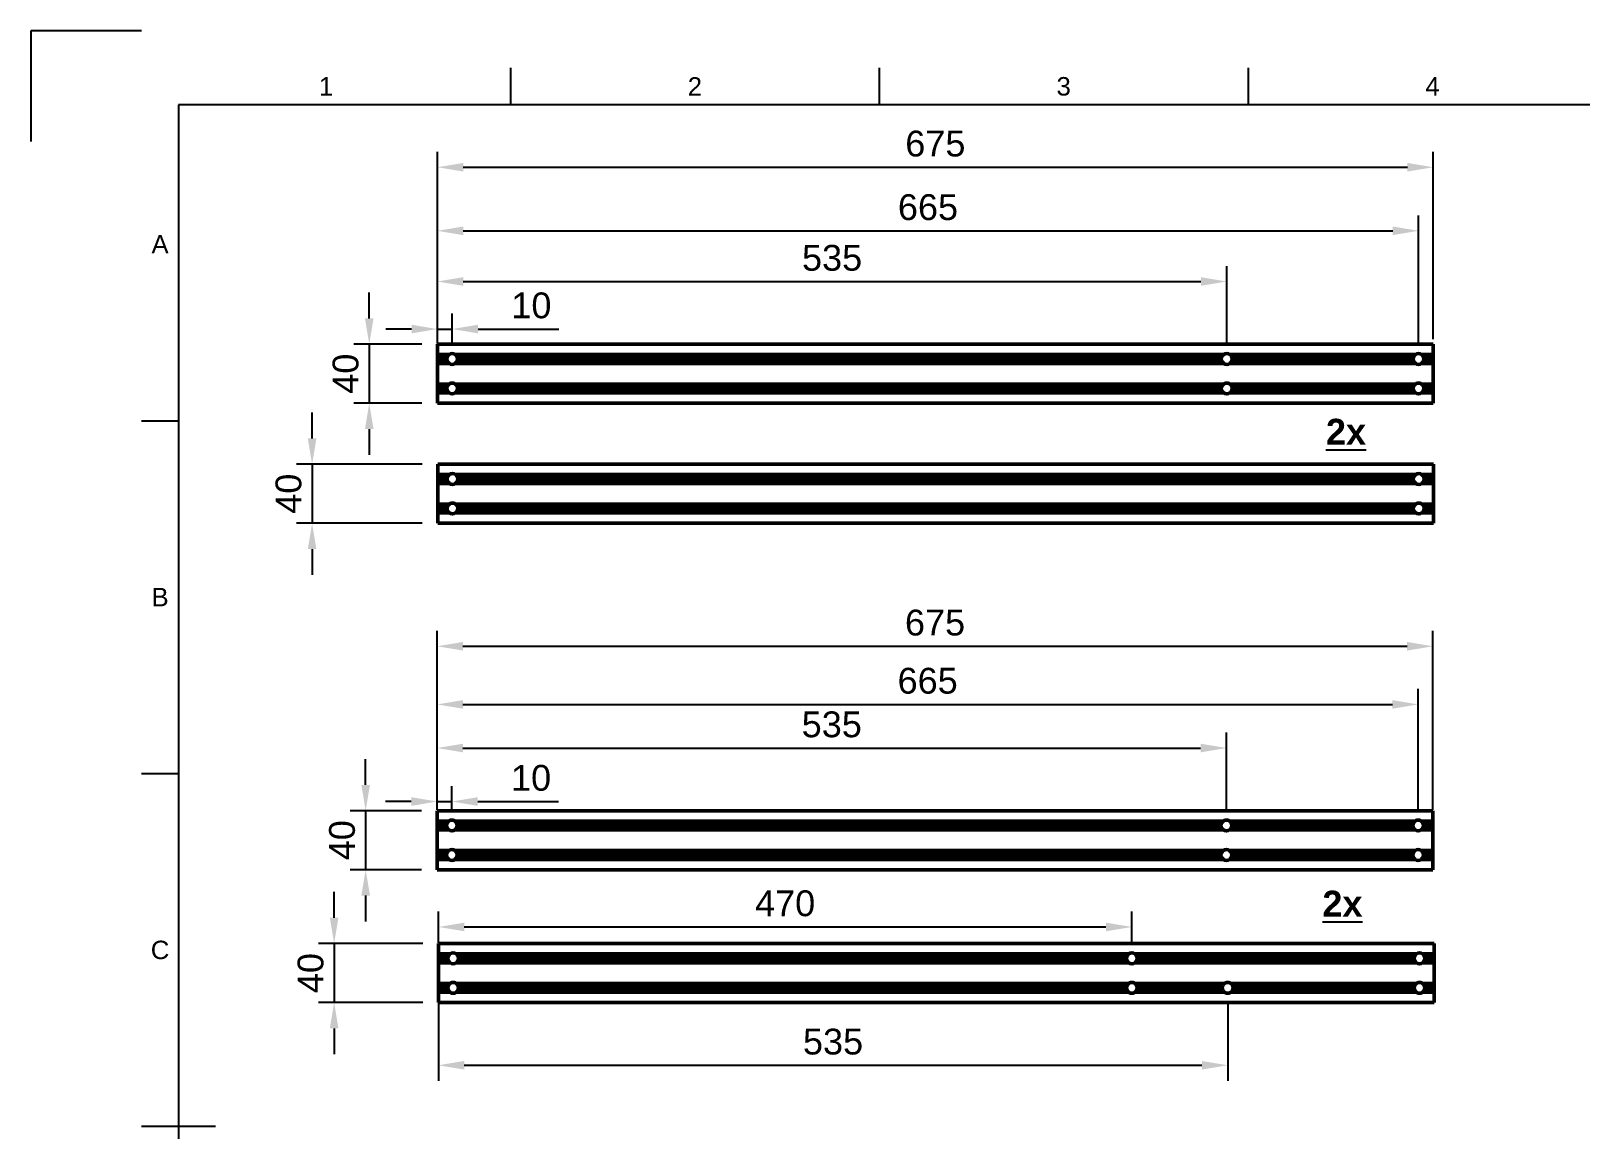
# Model space of a CAD drawing. Header units: millimetres. Extents: x 0 to 420, y 0 to 297.
# Drawn here: x 0 to 210, y 148.1 to 297 of the extents above; entities that cross this region are included whole.
import ezdxf
from ezdxf.enums import TextEntityAlignment as Align

# ---------------------------------------------------------------- set-up
doc = ezdxf.new("R2010")
doc.units = ezdxf.units.MM
doc.header["$LTSCALE"] = 0.75
for name, color, linetype, lineweight in [('BORDER', 7, 'Continuous', 25), ('FD_Dimensions', 7, 'Continuous', 25), ('Notes', 7, 'Continuous', 25), ('Visible', 7, 'Continuous', 50)]:
    doc.layers.add(name, color=color, linetype=linetype, lineweight=lineweight)
doc.styles.add('FusionTitle', font='arial.ttf')
doc.styles.get("Standard").update_dxf_attribs({"font": 'arial.ttf'})
doc.dimstyles.new('Dim-ISO-25', dxfattribs={"dimtxt": 3.5, "dimasz": 3.5, "dimexe": 2.1, "dimexo": 2.1, "dimgap": 1.4, "dimtad": 1, "dimzin": 12, "dimdsep": 46, "dimtxsty": 'Standard', "dimcen": 0, "dimazin": 3, "dimtp": 0.1, "dimtm": 0.1, "dimtfac": 0.714286, "dimtmove": 0, "dimatfit": 3, "dimfxl": 1, "dimtzin": 12, "dimarcsym": 0})

# ---------------------------------------------------------------- blocks, each defined once
blk = doc.blocks.new('ISO_A3_SHEET')
at = {"layer": 'BORDER'}
for p, q in [((65, 292), (65, 287)), ((115, 292), (115, 287)), ((165, 292), (165, 287)), ((410, 287), (20, 287)), ((20, 287), (20, 10)), ((15, 244.16666), (20, 244.16666)), ((15, 196.33333), (20, 196.33333)), ((15, 148.5), (25, 148.5))]:
    blk.add_line(p, q, dxfattribs=at)
at = {"layer": 'Defpoints'}
for p, q in [((15, 297), (0, 297)), ((0, 297), (0, 282))]:
    blk.add_line(p, q, dxfattribs=at)
at = {"layer": 'BORDER', "style": 'FusionTitle'}
for s, p in [('1', (40, 289.5)), ('2', (90, 289.5)), ('3', (140, 289.5)), ('4', (190, 289.5)), ('A', (17.5, 268.08333)), ('B', (17.5, 220.25)), ('C', (17.5, 172.41667))]:
    blk.add_text(s, height=2.5, dxfattribs=at).set_placement(p, align=Align.MIDDLE)
blk = doc.blocks.new('*D73')
at = {"layer": 'Defpoints', "color": 0, "transparency": 16777216}
for p in [(57.102372, 256.58926), (55.102372, 252.537095), (57.102372, 252.537095)]:
    blk.add_point(p, dxfattribs=at)
at = {"layer": 'FD_Dimensions', "color": 0, "lineweight": -2, "transparency": 16777216}
for p, q in [((55.102372, 254.637095), (55.102372, 258.68926)), ((57.102372, 254.637095), (57.102372, 258.68926)), ((51.602372, 256.58926), (48.102372, 256.58926)), ((55.102372, 256.58926), (57.102372, 256.58926)), ((60.602372, 256.58926), (71.574609, 256.58926))]:
    blk.add_line(p, q, dxfattribs=at)
at = {"layer": 'FD_Dimensions', "color": 0, "transparency": 16777216}
for points in [[(51.602372, 257.172593), (51.602372, 256.005927), (55.102372, 256.58926)], [(60.602372, 257.172593), (60.602372, 256.005927), (57.102372, 256.58926)]]:
    blk.add_solid(points, dxfattribs=at)
at = {"layer": 'FD_Dimensions', "color": 0, "transparency": 16777216, "insert": (67.83849, 259.776266), "char_height": 3.5, "attachment_point": 5}
blk.add_mtext('10', dxfattribs=at)
blk = doc.blocks.new('*D74')
at = {"layer": 'Defpoints', "color": 0, "transparency": 16777216}
for p in [(162.102372, 263.037095), (55.102372, 252.537095), (162.102372, 252.537095)]:
    blk.add_point(p, dxfattribs=at)
at = {"layer": 'FD_Dimensions', "color": 0, "lineweight": -2, "transparency": 16777216}
for p, q in [((55.102372, 254.637095), (55.102372, 265.137095)), ((162.102372, 254.637095), (162.102372, 265.137095)), ((58.602372, 263.037095), (158.602372, 263.037095))]:
    blk.add_line(p, q, dxfattribs=at)
at = {"layer": 'FD_Dimensions', "color": 0, "transparency": 16777216}
for points in [[(58.602372, 263.620428), (58.602372, 262.453762), (55.102372, 263.037095)], [(158.602372, 263.620428), (158.602372, 262.453762), (162.102372, 263.037095)]]:
    blk.add_solid(points, dxfattribs=at)
at = {"layer": 'FD_Dimensions', "color": 0, "transparency": 16777216, "insert": (108.602372, 266.225294), "char_height": 3.5, "attachment_point": 5}
blk.add_mtext('535', dxfattribs=at)
blk = doc.blocks.new('*D75')
at = {"layer": 'Defpoints', "color": 0, "transparency": 16777216}
for p in [(188.102372, 269.906189), (55.102372, 252.537095), (188.102372, 252.537095)]:
    blk.add_point(p, dxfattribs=at)
at = {"layer": 'FD_Dimensions', "color": 0, "lineweight": -2, "transparency": 16777216}
for p, q in [((55.102372, 254.637095), (55.102372, 272.006189)), ((188.102372, 254.637095), (188.102372, 272.006189)), ((58.602372, 269.906189), (184.602372, 269.906189))]:
    blk.add_line(p, q, dxfattribs=at)
at = {"layer": 'FD_Dimensions', "color": 0, "transparency": 16777216}
for points in [[(58.602372, 270.489522), (58.602372, 269.322855), (55.102372, 269.906189)], [(184.602372, 270.489522), (184.602372, 269.322855), (188.102372, 269.906189)]]:
    blk.add_solid(points, dxfattribs=at)
at = {"layer": 'FD_Dimensions', "color": 0, "transparency": 16777216, "insert": (121.602372, 273.093194), "char_height": 3.5, "attachment_point": 5}
blk.add_mtext('665', dxfattribs=at)
blk = doc.blocks.new('*D76')
at = {"layer": 'Defpoints', "color": 0, "transparency": 16777216}
for p in [(190.102372, 278.5241), (55.102372, 254.337095), (190.102372, 253.137095)]:
    blk.add_point(p, dxfattribs=at)
at = {"layer": 'FD_Dimensions', "color": 0, "lineweight": -2, "transparency": 16777216}
for p, q in [((55.102372, 256.437095), (55.102372, 280.6241)), ((190.102372, 255.237095), (190.102372, 280.6241)), ((58.602372, 278.5241), (186.602372, 278.5241))]:
    blk.add_line(p, q, dxfattribs=at)
at = {"layer": 'FD_Dimensions', "color": 0, "transparency": 16777216}
for points in [[(58.602372, 279.107434), (58.602372, 277.940767), (55.102372, 278.5241)], [(186.602372, 279.107434), (186.602372, 277.940767), (190.102372, 278.5241)]]:
    blk.add_solid(points, dxfattribs=at)
at = {"layer": 'FD_Dimensions', "color": 0, "transparency": 16777216, "insert": (122.602372, 281.711106), "char_height": 3.5, "attachment_point": 5}
blk.add_mtext('675', dxfattribs=at)
blk = doc.blocks.new('*D77')
at = {"layer": 'Defpoints', "color": 0, "transparency": 16777216}
for p in [(55.102372, 254.537095), (45.855994, 246.537095), (55.102372, 246.537095)]:
    blk.add_point(p, dxfattribs=at)
at = {"layer": 'FD_Dimensions', "color": 0, "lineweight": -2, "transparency": 16777216}
for p, q in [((45.855994, 258.037095), (45.855994, 261.537095)), ((53.002372, 254.537095), (43.755994, 254.537095)), ((45.855994, 254.537095), (45.855994, 246.537095)), ((53.002372, 246.537095), (43.755994, 246.537095)), ((45.855994, 243.037095), (45.855994, 239.537095))]:
    blk.add_line(p, q, dxfattribs=at)
at = {"layer": 'FD_Dimensions', "color": 0, "transparency": 16777216}
for points in [[(45.27266, 258.037095), (46.439327, 258.037095), (45.855994, 254.537095)], [(45.27266, 243.037095), (46.439327, 243.037095), (45.855994, 246.537095)]]:
    blk.add_solid(points, dxfattribs=at)
at = {"layer": 'FD_Dimensions', "color": 0, "transparency": 16777216, "insert": (42.668988, 250.537095), "char_height": 3.5, "attachment_point": 5, "rotation": 90}
blk.add_mtext('40', dxfattribs=at)
blk = doc.blocks.new('*D78')
at = {"layer": 'Defpoints', "color": 0, "transparency": 16777216}
for p in [(55.135088, 238.266103), (38.112546, 230.266103), (55.135088, 230.266103)]:
    blk.add_point(p, dxfattribs=at)
at = {"layer": 'FD_Dimensions', "color": 0, "lineweight": -2, "transparency": 16777216}
for p, q in [((38.112546, 241.766103), (38.112546, 245.266103)), ((53.035088, 238.266103), (36.012546, 238.266103)), ((38.112546, 238.266103), (38.112546, 230.266103)), ((53.035088, 230.266103), (36.012546, 230.266103)), ((38.112546, 226.766103), (38.112546, 223.266103))]:
    blk.add_line(p, q, dxfattribs=at)
at = {"layer": 'FD_Dimensions', "color": 0, "transparency": 16777216}
for points in [[(37.529212, 241.766103), (38.695879, 241.766103), (38.112546, 238.266103)], [(37.529212, 226.766103), (38.695879, 226.766103), (38.112546, 230.266103)]]:
    blk.add_solid(points, dxfattribs=at)
at = {"layer": 'FD_Dimensions', "color": 0, "transparency": 16777216, "insert": (34.92554, 234.266103), "char_height": 3.5, "attachment_point": 5, "rotation": 90}
blk.add_mtext('40', dxfattribs=at)
blk = doc.blocks.new('*D79')
at = {"layer": 'Defpoints', "color": 0, "transparency": 16777216}
for p in [(57.059481, 192.536352), (55.059481, 189.286224), (57.059481, 189.286224)]:
    blk.add_point(p, dxfattribs=at)
at = {"layer": 'FD_Dimensions', "color": 0, "lineweight": -2, "transparency": 16777216}
for p, q in [((55.059481, 191.386224), (55.059481, 194.636352)), ((57.059481, 191.386224), (57.059481, 194.636352)), ((51.559481, 192.536352), (48.059481, 192.536352)), ((55.059481, 192.536352), (57.059481, 192.536352)), ((60.559481, 192.536352), (71.531718, 192.536352))]:
    blk.add_line(p, q, dxfattribs=at)
at = {"layer": 'FD_Dimensions', "color": 0, "transparency": 16777216}
for points in [[(51.559481, 193.119685), (51.559481, 191.953019), (55.059481, 192.536352)], [(60.559481, 193.119685), (60.559481, 191.953019), (57.059481, 192.536352)]]:
    blk.add_solid(points, dxfattribs=at)
at = {"layer": 'FD_Dimensions', "color": 0, "transparency": 16777216, "insert": (67.7956, 195.723358), "char_height": 3.5, "attachment_point": 5}
blk.add_mtext('10', dxfattribs=at)
blk = doc.blocks.new('*D80')
at = {"layer": 'Defpoints', "color": 0, "transparency": 16777216}
for p in [(162.059481, 199.786224), (55.059481, 189.286224), (162.059481, 189.286224)]:
    blk.add_point(p, dxfattribs=at)
at = {"layer": 'FD_Dimensions', "color": 0, "lineweight": -2, "transparency": 16777216}
for p, q in [((55.059481, 191.386224), (55.059481, 201.886224)), ((162.059481, 191.386224), (162.059481, 201.886224)), ((58.559481, 199.786224), (158.559481, 199.786224))]:
    blk.add_line(p, q, dxfattribs=at)
at = {"layer": 'FD_Dimensions', "color": 0, "transparency": 16777216}
for points in [[(58.559481, 200.369557), (58.559481, 199.202891), (55.059481, 199.786224)], [(158.559481, 200.369557), (158.559481, 199.202891), (162.059481, 199.786224)]]:
    blk.add_solid(points, dxfattribs=at)
at = {"layer": 'FD_Dimensions', "color": 0, "transparency": 16777216, "insert": (108.559481, 202.974423), "char_height": 3.5, "attachment_point": 5}
blk.add_mtext('535', dxfattribs=at)
blk = doc.blocks.new('*D81')
at = {"layer": 'Defpoints', "color": 0, "transparency": 16777216}
for p in [(188.059481, 205.699507), (55.059481, 189.286224), (188.059481, 189.286224)]:
    blk.add_point(p, dxfattribs=at)
at = {"layer": 'FD_Dimensions', "color": 0, "lineweight": -2, "transparency": 16777216}
for p, q in [((55.059481, 191.386224), (55.059481, 207.799507)), ((188.059481, 191.386224), (188.059481, 207.799507)), ((58.559481, 205.699507), (184.559481, 205.699507))]:
    blk.add_line(p, q, dxfattribs=at)
at = {"layer": 'FD_Dimensions', "color": 0, "transparency": 16777216}
for points in [[(58.559481, 206.28284), (58.559481, 205.116174), (55.059481, 205.699507)], [(184.559481, 206.28284), (184.559481, 205.116174), (188.059481, 205.699507)]]:
    blk.add_solid(points, dxfattribs=at)
at = {"layer": 'FD_Dimensions', "color": 0, "transparency": 16777216, "insert": (121.559481, 208.886512), "char_height": 3.5, "attachment_point": 5}
blk.add_mtext('665', dxfattribs=at)
blk = doc.blocks.new('*D82')
at = {"layer": 'Defpoints', "color": 0, "transparency": 16777216}
for p in [(190.059481, 213.583714), (55.059481, 189.286224), (190.059481, 189.286224)]:
    blk.add_point(p, dxfattribs=at)
at = {"layer": 'FD_Dimensions', "color": 0, "lineweight": -2, "transparency": 16777216}
for p, q in [((55.059481, 191.386224), (55.059481, 215.683714)), ((190.059481, 191.386224), (190.059481, 215.683714)), ((58.559481, 213.583714), (186.559481, 213.583714))]:
    blk.add_line(p, q, dxfattribs=at)
at = {"layer": 'FD_Dimensions', "color": 0, "transparency": 16777216}
for points in [[(58.559481, 214.167048), (58.559481, 213.000381), (55.059481, 213.583714)], [(186.559481, 214.167048), (186.559481, 213.000381), (190.059481, 213.583714)]]:
    blk.add_solid(points, dxfattribs=at)
at = {"layer": 'FD_Dimensions', "color": 0, "transparency": 16777216, "insert": (122.559481, 216.77072), "char_height": 3.5, "attachment_point": 5}
blk.add_mtext('675', dxfattribs=at)
blk = doc.blocks.new('*D83')
at = {"layer": 'Defpoints', "color": 0, "transparency": 16777216}
for p in [(55.059481, 191.286224), (45.371431, 183.286224), (55.059481, 183.286224)]:
    blk.add_point(p, dxfattribs=at)
at = {"layer": 'FD_Dimensions', "color": 0, "lineweight": -2, "transparency": 16777216}
for p, q in [((45.371431, 194.786224), (45.371431, 198.286224)), ((52.959481, 191.286224), (43.271431, 191.286224)), ((45.371431, 191.286224), (45.371431, 183.286224)), ((52.959481, 183.286224), (43.271431, 183.286224)), ((45.371431, 179.786224), (45.371431, 176.286224))]:
    blk.add_line(p, q, dxfattribs=at)
at = {"layer": 'FD_Dimensions', "color": 0, "transparency": 16777216}
for points in [[(44.788098, 194.786224), (45.954764, 194.786224), (45.371431, 191.286224)], [(44.788098, 179.786224), (45.954764, 179.786224), (45.371431, 183.286224)]]:
    blk.add_solid(points, dxfattribs=at)
at = {"layer": 'FD_Dimensions', "color": 0, "transparency": 16777216, "insert": (42.184426, 187.286224), "char_height": 3.5, "attachment_point": 5, "rotation": 90}
blk.add_mtext('40', dxfattribs=at)
blk = doc.blocks.new('*D84')
at = {"layer": 'Defpoints', "color": 0, "transparency": 16777216}
for p in [(149.234566, 175.527848), (55.234566, 171.275253), (149.234566, 171.275253)]:
    blk.add_point(p, dxfattribs=at)
at = {"layer": 'FD_Dimensions', "color": 0, "lineweight": -2, "transparency": 16777216}
for p, q in [((55.234566, 173.375253), (55.234566, 177.627848)), ((149.234566, 173.375253), (149.234566, 177.627848)), ((58.734566, 175.527848), (145.734566, 175.527848))]:
    blk.add_line(p, q, dxfattribs=at)
at = {"layer": 'FD_Dimensions', "color": 0, "transparency": 16777216}
for points in [[(58.734566, 176.111181), (58.734566, 174.944515), (55.234566, 175.527848)], [(145.734566, 176.111181), (145.734566, 174.944515), (149.234566, 175.527848)]]:
    blk.add_solid(points, dxfattribs=at)
at = {"layer": 'FD_Dimensions', "color": 0, "transparency": 16777216, "insert": (102.234566, 178.714853), "char_height": 3.5, "attachment_point": 5}
blk.add_mtext('470', dxfattribs=at)
blk = doc.blocks.new('*D85')
at = {"layer": 'Defpoints', "color": 0, "transparency": 16777216}
for p in [(55.234566, 173.275253), (41.098771, 165.275253), (55.234566, 165.275253)]:
    blk.add_point(p, dxfattribs=at)
at = {"layer": 'FD_Dimensions', "color": 0, "lineweight": -2, "transparency": 16777216}
for p, q in [((41.098771, 176.775253), (41.098771, 180.275253)), ((53.134566, 173.275253), (38.998771, 173.275253)), ((41.098771, 173.275253), (41.098771, 165.275253)), ((53.134566, 165.275253), (38.998771, 165.275253)), ((41.098771, 161.775253), (41.098771, 158.275253))]:
    blk.add_line(p, q, dxfattribs=at)
at = {"layer": 'FD_Dimensions', "color": 0, "transparency": 16777216}
for points in [[(40.515437, 176.775253), (41.682104, 176.775253), (41.098771, 173.275253)], [(40.515437, 161.775253), (41.682104, 161.775253), (41.098771, 165.275253)]]:
    blk.add_solid(points, dxfattribs=at)
at = {"layer": 'FD_Dimensions', "color": 0, "transparency": 16777216, "insert": (37.911765, 169.275253), "char_height": 3.5, "attachment_point": 5, "rotation": 90}
blk.add_mtext('40', dxfattribs=at)
blk = doc.blocks.new('*D107')
at = {"layer": 'Defpoints', "color": 0, "transparency": 16777216}
for p in [(55.234566, 167.275253), (162.234566, 167.275253), (162.234566, 156.775253)]:
    blk.add_point(p, dxfattribs=at)
at = {"layer": 'FD_Dimensions', "color": 0, "lineweight": -2, "transparency": 16777216}
for p, q in [((55.234566, 165.175253), (55.234566, 154.675253)), ((162.234566, 165.175253), (162.234566, 154.675253)), ((58.734566, 156.775253), (158.734566, 156.775253))]:
    blk.add_line(p, q, dxfattribs=at)
at = {"layer": 'FD_Dimensions', "color": 0, "transparency": 16777216}
for points in [[(58.734566, 157.358587), (58.734566, 156.19192), (55.234566, 156.775253)], [(158.734566, 157.358587), (158.734566, 156.19192), (162.234566, 156.775253)]]:
    blk.add_solid(points, dxfattribs=at)
at = {"layer": 'FD_Dimensions', "color": 0, "transparency": 16777216, "insert": (108.734566, 159.963452), "char_height": 3.5, "attachment_point": 5}
blk.add_mtext('535', dxfattribs=at)

msp = doc.modelspace()

# ---------------------------------------------------------------- linework, layer by layer
at = {"layer": 'Visible', "extrusion": (1, -2e-16, 0)}
for p, q in [((55.102372, 254.537095), (55.102372, 254.337095)), ((190.102372, 254.537095), (55.102372, 254.537095)), ((55.102372, 253.137095), (55.102372, 254.337095)), ((190.102372, 254.537095), (190.102372, 254.337095)), ((190.102372, 253.137095), (190.102372, 254.337095)), ((55.102372, 253.124963), (55.102372, 253.137095)), ((56.677843, 253.137095), (55.102372, 253.137095)), ((55.102372, 252.641018), (55.102372, 253.124963)), ((56.661196, 253.124963), (55.102372, 253.124963)), ((55.102372, 252.537095), (55.102372, 252.641018)), ((56.374756, 252.641018), (55.102372, 252.641018)), ((55.102372, 252.433172), (55.102372, 252.537095)), ((56.367372, 252.537095), (55.102372, 252.537095)), ((55.102372, 251.949227), (55.102372, 252.433172)), ((56.374756, 252.433172), (55.102372, 252.433172)), ((161.677843, 253.137095), (57.526901, 253.137095)), ((161.661196, 253.124963), (57.543548, 253.124963)), ((161.374756, 252.641018), (57.829988, 252.641018)), ((161.374756, 252.433172), (57.829988, 252.433172)), ((161.367372, 252.537095), (57.837372, 252.537095)), ((187.677843, 253.137095), (162.526901, 253.137095)), ((187.661196, 253.124963), (162.543548, 253.124963)), ((187.374756, 252.641018), (162.829988, 252.641018)), ((187.374756, 252.433172), (162.829988, 252.433172)), ((187.367372, 252.537095), (162.837372, 252.537095)), ((190.102372, 253.137095), (188.526901, 253.137095)), ((190.102372, 253.124963), (188.543548, 253.124963)), ((190.102372, 252.641018), (188.829988, 252.641018)), ((190.102372, 252.433172), (188.829988, 252.433172)), ((190.102372, 252.537095), (188.837372, 252.537095)), ((190.102372, 253.124963), (190.102372, 253.137095)), ((190.102372, 252.641018), (190.102372, 253.124963)), ((190.102372, 252.537095), (190.102372, 252.641018)), ((190.102372, 252.433172), (190.102372, 252.537095)), ((190.102372, 251.949227), (190.102372, 252.433172)), ((55.102372, 251.937095), (55.102372, 251.949227)), ((56.661196, 251.949227), (55.102372, 251.949227)), ((55.102372, 249.137095), (55.102372, 251.937095)), ((56.677843, 251.937095), (55.102372, 251.937095)), ((161.677843, 251.937095), (57.526901, 251.937095)), ((161.661196, 251.949227), (57.543548, 251.949227)), ((187.677843, 251.937095), (162.526901, 251.937095)), ((187.661196, 251.949227), (162.543548, 251.949227)), ((190.102372, 251.937095), (188.526901, 251.937095)), ((190.102372, 251.949227), (188.543548, 251.949227)), ((190.102372, 251.937095), (190.102372, 251.949227)), ((190.102372, 249.137095), (190.102372, 251.937095)), ((55.102372, 249.124963), (55.102372, 249.137095)), ((56.677843, 249.137095), (55.102372, 249.137095)), ((55.102372, 248.641018), (55.102372, 249.124963)), ((56.661196, 249.124963), (55.102372, 249.124963)), ((55.102372, 248.537095), (55.102372, 248.641018)), ((56.374756, 248.641018), (55.102372, 248.641018)), ((55.102372, 248.433172), (55.102372, 248.537095)), ((56.367372, 248.537095), (55.102372, 248.537095)), ((55.102372, 247.949227), (55.102372, 248.433172)), ((56.374756, 248.433172), (55.102372, 248.433172)), ((55.102372, 247.937095), (55.102372, 247.949227)), ((56.661196, 247.949227), (55.102372, 247.949227)), ((55.102372, 246.737095), (55.102372, 247.937095)), ((56.677843, 247.937095), (55.102372, 247.937095)), ((161.677843, 249.137095), (57.526901, 249.137095)), ((161.677843, 247.937095), (57.526901, 247.937095)), ((161.661196, 249.124963), (57.543548, 249.124963)), ((161.661196, 247.949227), (57.543548, 247.949227)), ((161.374756, 248.641018), (57.829988, 248.641018)), ((161.374756, 248.433172), (57.829988, 248.433172)), ((161.367372, 248.537095), (57.837372, 248.537095)), ((187.677843, 249.137095), (162.526901, 249.137095)), ((187.677843, 247.937095), (162.526901, 247.937095)), ((187.661196, 249.124963), (162.543548, 249.124963)), ((187.661196, 247.949227), (162.543548, 247.949227)), ((187.374756, 248.641018), (162.829988, 248.641018)), ((187.374756, 248.433172), (162.829988, 248.433172)), ((187.367372, 248.537095), (162.837372, 248.537095)), ((190.102372, 249.137095), (188.526901, 249.137095)), ((190.102372, 247.937095), (188.526901, 247.937095)), ((190.102372, 249.124963), (188.543548, 249.124963)), ((190.102372, 247.949227), (188.543548, 247.949227)), ((190.102372, 248.641018), (188.829988, 248.641018)), ((190.102372, 248.433172), (188.829988, 248.433172)), ((190.102372, 248.537095), (188.837372, 248.537095)), ((190.102372, 249.124963), (190.102372, 249.137095)), ((190.102372, 248.641018), (190.102372, 249.124963)), ((190.102372, 248.537095), (190.102372, 248.641018)), ((190.102372, 248.433172), (190.102372, 248.537095)), ((190.102372, 247.949227), (190.102372, 248.433172)), ((190.102372, 247.937095), (190.102372, 247.949227)), ((190.102372, 246.737095), (190.102372, 247.937095)), ((55.102372, 246.737095), (55.102372, 246.537095)), ((190.102372, 246.537095), (55.102372, 246.537095)), ((190.102372, 246.737095), (190.102372, 246.537095)), ((55.059481, 191.286224), (55.059481, 191.086224)), ((190.059481, 191.286224), (55.059481, 191.286224)), ((190.059481, 191.286224), (190.059481, 191.086224)), ((55.059481, 189.886224), (55.059481, 191.086224)), ((56.634952, 189.886224), (55.059481, 189.886224)), ((55.059481, 189.874092), (55.059481, 189.886224)), ((56.618305, 189.874092), (55.059481, 189.874092)), ((55.059481, 189.390147), (55.059481, 189.874092)), ((56.331865, 189.390147), (55.059481, 189.390147)), ((55.059481, 189.286224), (55.059481, 189.390147)), ((56.324481, 189.286224), (55.059481, 189.286224)), ((55.059481, 189.182301), (55.059481, 189.286224)), ((56.331865, 189.182301), (55.059481, 189.182301)), ((55.059481, 188.698356), (55.059481, 189.182301)), ((161.634952, 189.886224), (57.48401, 189.886224)), ((161.618305, 189.874092), (57.500657, 189.874092)), ((161.331865, 189.390147), (57.787097, 189.390147)), ((161.331865, 189.182301), (57.787097, 189.182301)), ((161.324481, 189.286224), (57.794481, 189.286224)), ((187.634952, 189.886224), (162.48401, 189.886224)), ((187.618305, 189.874092), (162.500657, 189.874092)), ((187.331865, 189.390147), (162.787097, 189.390147)), ((187.331865, 189.182301), (162.787097, 189.182301)), ((187.324481, 189.286224), (162.794481, 189.286224)), ((190.059481, 189.886224), (188.48401, 189.886224)), ((190.059481, 189.874092), (188.500657, 189.874092)), ((190.059481, 189.390147), (188.787097, 189.390147)), ((190.059481, 189.182301), (188.787097, 189.182301)), ((190.059481, 189.286224), (188.794481, 189.286224)), ((190.059481, 189.886224), (190.059481, 191.086224)), ((190.059481, 189.874092), (190.059481, 189.886224)), ((190.059481, 189.390147), (190.059481, 189.874092)), ((190.059481, 189.286224), (190.059481, 189.390147)), ((190.059481, 189.182301), (190.059481, 189.286224)), ((190.059481, 188.698356), (190.059481, 189.182301)), ((56.618305, 188.698356), (55.059481, 188.698356)), ((55.059481, 188.686224), (55.059481, 188.698356)), ((56.634952, 188.686224), (55.059481, 188.686224)), ((55.059481, 185.886224), (55.059481, 188.686224)), ((161.634952, 188.686224), (57.48401, 188.686224)), ((161.618305, 188.698356), (57.500657, 188.698356)), ((187.634952, 188.686224), (162.48401, 188.686224)), ((187.618305, 188.698356), (162.500657, 188.698356)), ((190.059481, 188.686224), (188.48401, 188.686224)), ((190.059481, 188.698356), (188.500657, 188.698356)), ((190.059481, 188.686224), (190.059481, 188.698356)), ((190.059481, 185.886224), (190.059481, 188.686224)), ((56.634952, 185.886224), (55.059481, 185.886224)), ((55.059481, 185.874092), (55.059481, 185.886224)), ((56.618305, 185.874092), (55.059481, 185.874092)), ((55.059481, 185.390147), (55.059481, 185.874092)), ((56.331865, 185.390147), (55.059481, 185.390147)), ((55.059481, 185.286224), (55.059481, 185.390147)), ((56.324481, 185.286224), (55.059481, 185.286224)), ((55.059481, 185.182301), (55.059481, 185.286224)), ((56.331865, 185.182301), (55.059481, 185.182301)), ((55.059481, 184.698356), (55.059481, 185.182301)), ((161.634952, 185.886224), (57.48401, 185.886224)), ((161.618305, 185.874092), (57.500657, 185.874092)), ((161.331865, 185.390147), (57.787097, 185.390147)), ((161.331865, 185.182301), (57.787097, 185.182301)), ((161.324481, 185.286224), (57.794481, 185.286224)), ((187.634952, 185.886224), (162.48401, 185.886224)), ((187.618305, 185.874092), (162.500657, 185.874092)), ((187.331865, 185.390147), (162.787097, 185.390147)), ((187.331865, 185.182301), (162.787097, 185.182301)), ((187.324481, 185.286224), (162.794481, 185.286224)), ((190.059481, 185.886224), (188.48401, 185.886224)), ((190.059481, 185.874092), (188.500657, 185.874092)), ((190.059481, 185.390147), (188.787097, 185.390147)), ((190.059481, 185.182301), (188.787097, 185.182301)), ((190.059481, 185.286224), (188.794481, 185.286224)), ((190.059481, 185.874092), (190.059481, 185.886224)), ((190.059481, 185.390147), (190.059481, 185.874092)), ((190.059481, 185.286224), (190.059481, 185.390147)), ((190.059481, 185.182301), (190.059481, 185.286224)), ((190.059481, 184.698356), (190.059481, 185.182301)), ((56.618305, 184.698356), (55.059481, 184.698356)), ((55.059481, 184.686224), (55.059481, 184.698356)), ((56.634952, 184.686224), (55.059481, 184.686224)), ((55.059481, 183.486224), (55.059481, 184.686224)), ((55.059481, 183.486224), (55.059481, 183.286224)), ((190.059481, 183.286224), (55.059481, 183.286224)), ((161.634952, 184.686224), (57.48401, 184.686224)), ((161.618305, 184.698356), (57.500657, 184.698356)), ((187.634952, 184.686224), (162.48401, 184.686224)), ((187.618305, 184.698356), (162.500657, 184.698356)), ((190.059481, 184.686224), (188.48401, 184.686224)), ((190.059481, 184.698356), (188.500657, 184.698356)), ((190.059481, 184.686224), (190.059481, 184.698356)), ((190.059481, 183.486224), (190.059481, 184.686224)), ((190.059481, 183.486224), (190.059481, 183.286224))]:
    msp.add_line(p, q, dxfattribs=at)
at = {"layer": 'Visible', "extrusion": (1, 8e-16, 0)}
for p, q in [((55.135088, 238.266103), (55.135088, 238.066103)), ((190.135088, 238.266103), (55.135088, 238.266103)), ((55.135088, 236.866103), (55.135088, 238.066103)), ((190.135088, 238.266103), (190.135088, 238.066103)), ((190.135088, 236.866103), (190.135088, 238.066103)), ((55.135088, 236.853971), (55.135088, 236.866103)), ((56.710559, 236.866103), (55.135088, 236.866103)), ((55.135088, 236.370026), (55.135088, 236.853971)), ((56.693912, 236.853971), (55.135088, 236.853971)), ((55.135088, 236.266103), (55.135088, 236.370026)), ((56.407472, 236.370026), (55.135088, 236.370026)), ((55.135088, 236.16218), (55.135088, 236.266103)), ((56.400088, 236.266103), (55.135088, 236.266103)), ((55.135088, 235.678235), (55.135088, 236.16218)), ((56.407472, 236.16218), (55.135088, 236.16218)), ((55.135088, 235.666103), (55.135088, 235.678235)), ((56.693912, 235.678235), (55.135088, 235.678235)), ((55.135088, 232.866103), (55.135088, 235.666103)), ((56.710559, 235.666103), (55.135088, 235.666103)), ((187.710559, 236.866103), (57.559617, 236.866103)), ((187.710559, 235.666103), (57.559617, 235.666103)), ((187.693912, 236.853971), (57.576264, 236.853971)), ((187.693912, 235.678235), (57.576264, 235.678235)), ((187.407472, 236.370026), (57.862704, 236.370026)), ((187.407472, 236.16218), (57.862704, 236.16218)), ((187.400088, 236.266103), (57.870088, 236.266103)), ((190.135088, 236.866103), (188.559617, 236.866103)), ((190.135088, 235.666103), (188.559617, 235.666103)), ((190.135088, 236.853971), (188.576264, 236.853971)), ((190.135088, 235.678235), (188.576264, 235.678235)), ((190.135088, 236.370026), (188.862704, 236.370026)), ((190.135088, 236.16218), (188.862704, 236.16218)), ((190.135088, 236.266103), (188.870088, 236.266103)), ((190.135088, 236.853971), (190.135088, 236.866103)), ((190.135088, 236.370026), (190.135088, 236.853971)), ((190.135088, 236.266103), (190.135088, 236.370026)), ((190.135088, 236.16218), (190.135088, 236.266103)), ((190.135088, 235.678235), (190.135088, 236.16218)), ((190.135088, 235.666103), (190.135088, 235.678235)), ((190.135088, 232.866103), (190.135088, 235.666103)), ((55.135088, 232.853971), (55.135088, 232.866103)), ((56.710559, 232.866103), (55.135088, 232.866103)), ((55.135088, 232.370026), (55.135088, 232.853971)), ((56.693912, 232.853971), (55.135088, 232.853971)), ((55.135088, 232.266103), (55.135088, 232.370026)), ((56.407472, 232.370026), (55.135088, 232.370026)), ((55.135088, 232.16218), (55.135088, 232.266103)), ((56.400088, 232.266103), (55.135088, 232.266103)), ((55.135088, 231.678235), (55.135088, 232.16218)), ((56.407472, 232.16218), (55.135088, 232.16218)), ((55.135088, 231.666103), (55.135088, 231.678235)), ((56.693912, 231.678235), (55.135088, 231.678235)), ((55.135088, 230.466103), (55.135088, 231.666103)), ((56.710559, 231.666103), (55.135088, 231.666103)), ((187.710559, 232.866103), (57.559617, 232.866103)), ((187.710559, 231.666103), (57.559617, 231.666103)), ((187.693912, 232.853971), (57.576264, 232.853971)), ((187.693912, 231.678235), (57.576264, 231.678235)), ((187.407472, 232.370026), (57.862704, 232.370026)), ((187.407472, 232.16218), (57.862704, 232.16218)), ((187.400088, 232.266103), (57.870088, 232.266103)), ((190.135088, 232.866103), (188.559617, 232.866103)), ((190.135088, 231.666103), (188.559617, 231.666103)), ((190.135088, 232.853971), (188.576264, 232.853971)), ((190.135088, 231.678235), (188.576264, 231.678235)), ((190.135088, 232.370026), (188.862704, 232.370026)), ((190.135088, 232.16218), (188.862704, 232.16218)), ((190.135088, 232.266103), (188.870088, 232.266103)), ((190.135088, 232.853971), (190.135088, 232.866103)), ((190.135088, 232.370026), (190.135088, 232.853971)), ((190.135088, 232.266103), (190.135088, 232.370026)), ((190.135088, 232.16218), (190.135088, 232.266103)), ((190.135088, 231.678235), (190.135088, 232.16218)), ((190.135088, 231.666103), (190.135088, 231.678235)), ((190.135088, 230.466103), (190.135088, 231.666103)), ((55.135088, 230.466103), (55.135088, 230.266103)), ((190.135088, 230.266103), (55.135088, 230.266103)), ((190.135088, 230.466103), (190.135088, 230.266103)), ((55.234566, 173.275253), (55.234566, 173.075253)), ((190.234566, 173.275253), (55.234566, 173.275253)), ((55.234566, 171.875253), (55.234566, 173.075253)), ((190.234566, 173.275253), (190.234566, 173.075253)), ((190.234566, 171.875253), (190.234566, 173.075253)), ((56.810037, 171.875253), (55.234566, 171.875253)), ((55.234566, 171.863121), (55.234566, 171.875253)), ((56.79339, 171.863121), (55.234566, 171.863121)), ((55.234566, 171.379176), (55.234566, 171.863121)), ((56.50695, 171.379176), (55.234566, 171.379176)), ((55.234566, 171.275253), (55.234566, 171.379176)), ((56.499566, 171.275253), (55.234566, 171.275253)), ((55.234566, 171.17133), (55.234566, 171.275253)), ((56.50695, 171.17133), (55.234566, 171.17133)), ((55.234566, 170.687385), (55.234566, 171.17133)), ((56.79339, 170.687385), (55.234566, 170.687385)), ((55.234566, 170.675253), (55.234566, 170.687385)), ((56.810037, 170.675253), (55.234566, 170.675253)), ((55.234566, 167.875253), (55.234566, 170.675253)), ((148.810037, 171.875253), (57.659095, 171.875253)), ((148.810037, 170.675253), (57.659095, 170.675253)), ((148.79339, 171.863121), (57.675742, 171.863121)), ((148.79339, 170.687385), (57.675742, 170.687385)), ((148.50695, 171.379176), (57.962182, 171.379176)), ((148.50695, 171.17133), (57.962182, 171.17133)), ((148.499566, 171.275253), (57.969566, 171.275253)), ((187.810037, 171.875253), (149.659095, 171.875253)), ((187.810037, 170.675253), (149.659095, 170.675253)), ((187.79339, 171.863121), (149.675742, 171.863121)), ((187.79339, 170.687385), (149.675742, 170.687385)), ((187.50695, 171.379176), (149.962182, 171.379176)), ((187.50695, 171.17133), (149.962182, 171.17133)), ((187.499566, 171.275253), (149.969566, 171.275253)), ((190.234566, 171.875253), (188.659095, 171.875253)), ((190.234566, 170.675253), (188.659095, 170.675253)), ((190.234566, 171.863121), (188.675742, 171.863121)), ((190.234566, 170.687385), (188.675742, 170.687385)), ((190.234566, 171.379176), (188.962182, 171.379176)), ((190.234566, 171.17133), (188.962182, 171.17133)), ((190.234566, 171.275253), (188.969566, 171.275253)), ((190.234566, 171.863121), (190.234566, 171.875253)), ((190.234566, 171.379176), (190.234566, 171.863121)), ((190.234566, 171.275253), (190.234566, 171.379176)), ((190.234566, 171.17133), (190.234566, 171.275253)), ((190.234566, 170.687385), (190.234566, 171.17133)), ((190.234566, 170.675253), (190.234566, 170.687385)), ((190.234566, 167.875253), (190.234566, 170.675253)), ((56.810037, 167.875253), (55.234566, 167.875253)), ((55.234566, 167.863121), (55.234566, 167.875253)), ((56.79339, 167.863121), (55.234566, 167.863121)), ((55.234566, 167.379176), (55.234566, 167.863121)), ((56.50695, 167.379176), (55.234566, 167.379176)), ((55.234566, 167.275253), (55.234566, 167.379176)), ((56.499566, 167.275253), (55.234566, 167.275253)), ((55.234566, 167.17133), (55.234566, 167.275253)), ((56.50695, 167.17133), (55.234566, 167.17133)), ((55.234566, 166.687385), (55.234566, 167.17133)), ((56.79339, 166.687385), (55.234566, 166.687385)), ((55.234566, 166.675253), (55.234566, 166.687385)), ((56.810037, 166.675253), (55.234566, 166.675253)), ((55.234566, 165.475253), (55.234566, 166.675253)), ((148.810037, 167.875253), (57.659095, 167.875253)), ((148.810037, 166.675253), (57.659095, 166.675253)), ((148.79339, 167.863121), (57.675742, 167.863121)), ((148.79339, 166.687385), (57.675742, 166.687385)), ((148.50695, 167.379176), (57.962182, 167.379176)), ((148.50695, 167.17133), (57.962182, 167.17133)), ((148.499566, 167.275253), (57.969566, 167.275253)), ((161.810037, 167.875253), (149.659095, 167.875253)), ((161.810037, 166.675253), (149.659095, 166.675253)), ((161.79339, 167.863121), (149.675742, 167.863121)), ((161.79339, 166.687385), (149.675742, 166.687385)), ((161.50695, 167.379176), (149.962182, 167.379176)), ((161.50695, 167.17133), (149.962182, 167.17133)), ((161.499566, 167.275253), (149.969566, 167.275253)), ((187.810037, 167.875253), (162.659095, 167.875253)), ((187.810037, 166.675253), (162.659095, 166.675253)), ((187.79339, 167.863121), (162.675742, 167.863121)), ((187.79339, 166.687385), (162.675742, 166.687385)), ((187.50695, 167.379176), (162.962182, 167.379176)), ((187.50695, 167.17133), (162.962182, 167.17133)), ((187.499566, 167.275253), (162.969566, 167.275253)), ((190.234566, 167.875253), (188.659095, 167.875253)), ((190.234566, 166.675253), (188.659095, 166.675253)), ((190.234566, 167.863121), (188.675742, 167.863121)), ((190.234566, 166.687385), (188.675742, 166.687385)), ((190.234566, 167.379176), (188.962182, 167.379176)), ((190.234566, 167.17133), (188.962182, 167.17133)), ((190.234566, 167.275253), (188.969566, 167.275253)), ((190.234566, 167.863121), (190.234566, 167.875253)), ((190.234566, 167.379176), (190.234566, 167.863121)), ((190.234566, 167.275253), (190.234566, 167.379176)), ((190.234566, 167.17133), (190.234566, 167.275253)), ((190.234566, 166.687385), (190.234566, 167.17133)), ((190.234566, 166.675253), (190.234566, 166.687385)), ((190.234566, 165.475253), (190.234566, 166.675253)), ((55.234566, 165.475253), (55.234566, 165.275253)), ((190.234566, 165.275253), (55.234566, 165.275253)), ((190.234566, 165.475253), (190.234566, 165.275253))]:
    msp.add_line(p, q, dxfattribs=at)
at = {"layer": 'Visible'}
for centre, start, end in [((57.102372, 252.537095), 171.871602, 180), ((57.102372, 252.537095), 180, 188.128398), ((57.102372, 252.537095), 126.887048, 171.871602), ((57.102372, 252.537095), 188.128398, 233.112952), ((57.102372, 252.537095), 125.281262, 126.887048), ((57.102372, 252.537095), 54.718738, 125.281262), ((57.102372, 252.537095), 53.112952, 54.718738), ((57.102372, 252.537095), 8.128398, 53.112952), ((57.102372, 252.537095), 306.887048, 351.871602), ((57.102372, 252.537095), 0, 8.128398), ((57.102372, 252.537095), 351.871602, 0), ((162.102372, 252.537095), 171.871602, 180), ((162.102372, 252.537095), 180, 188.128398), ((162.102372, 252.537095), 126.887048, 171.871602), ((162.102372, 252.537095), 188.128398, 233.112952), ((162.102372, 252.537095), 125.281262, 126.887048), ((162.102372, 252.537095), 54.718738, 125.281262), ((162.102372, 252.537095), 53.112952, 54.718738), ((162.102372, 252.537095), 8.128398, 53.112952), ((162.102372, 252.537095), 306.887048, 351.871602), ((162.102372, 252.537095), 0, 8.128398), ((162.102372, 252.537095), 351.871602, 0), ((188.102372, 252.537095), 171.871602, 180), ((188.102372, 252.537095), 180, 188.128398), ((188.102372, 252.537095), 126.887048, 171.871602), ((188.102372, 252.537095), 188.128398, 233.112952), ((188.102372, 252.537095), 125.281262, 126.887048), ((188.102372, 252.537095), 54.718738, 125.281262), ((188.102372, 252.537095), 53.112952, 54.718738), ((188.102372, 252.537095), 8.128398, 53.112952), ((188.102372, 252.537095), 306.887048, 351.871602), ((188.102372, 252.537095), 0, 8.128398), ((188.102372, 252.537095), 351.871602, 0), ((57.102372, 252.537095), 233.112952, 234.718738), ((57.102372, 252.537095), 234.718738, 305.281262), ((57.102372, 252.537095), 305.281262, 306.887048), ((162.102372, 252.537095), 233.112952, 234.718738), ((162.102372, 252.537095), 234.718738, 305.281262), ((162.102372, 252.537095), 305.281262, 306.887048), ((188.102372, 252.537095), 233.112952, 234.718738), ((188.102372, 252.537095), 234.718738, 305.281262), ((188.102372, 252.537095), 305.281262, 306.887048), ((57.102372, 248.537095), 171.871602, 180), ((57.102372, 248.537095), 180, 188.128398), ((57.102372, 248.537095), 126.887048, 171.871602), ((57.102372, 248.537095), 188.128398, 233.112952), ((57.102372, 248.537095), 125.281262, 126.887048), ((57.102372, 248.537095), 233.112952, 234.718738), ((57.102372, 248.537095), 54.718738, 125.281262), ((57.102372, 248.537095), 234.718738, 305.281262), ((57.102372, 248.537095), 53.112952, 54.718738), ((57.102372, 248.537095), 305.281262, 306.887048), ((57.102372, 248.537095), 8.128398, 53.112952), ((57.102372, 248.537095), 306.887048, 351.871602), ((57.102372, 248.537095), 0, 8.128398), ((57.102372, 248.537095), 351.871602, 0), ((162.102372, 248.537095), 171.871602, 180), ((162.102372, 248.537095), 180, 188.128398), ((162.102372, 248.537095), 126.887048, 171.871602), ((162.102372, 248.537095), 188.128398, 233.112952), ((162.102372, 248.537095), 125.281262, 126.887048), ((162.102372, 248.537095), 233.112952, 234.718738), ((162.102372, 248.537095), 54.718738, 125.281262), ((162.102372, 248.537095), 234.718738, 305.281262), ((162.102372, 248.537095), 53.112952, 54.718738), ((162.102372, 248.537095), 305.281262, 306.887048), ((162.102372, 248.537095), 8.128398, 53.112952), ((162.102372, 248.537095), 306.887048, 351.871602), ((162.102372, 248.537095), 0, 8.128398), ((162.102372, 248.537095), 351.871602, 0), ((188.102372, 248.537095), 171.871602, 180), ((188.102372, 248.537095), 180, 188.128398), ((188.102372, 248.537095), 126.887048, 171.871602), ((188.102372, 248.537095), 188.128398, 233.112952), ((188.102372, 248.537095), 125.281262, 126.887048), ((188.102372, 248.537095), 233.112952, 234.718738), ((188.102372, 248.537095), 54.718738, 125.281262), ((188.102372, 248.537095), 234.718738, 305.281262), ((188.102372, 248.537095), 53.112952, 54.718738), ((188.102372, 248.537095), 305.281262, 306.887048), ((188.102372, 248.537095), 8.128398, 53.112952), ((188.102372, 248.537095), 306.887048, 351.871602), ((188.102372, 248.537095), 0, 8.128398), ((188.102372, 248.537095), 351.871602, 0), ((57.135088, 236.266103), 171.871602, 180), ((57.135088, 236.266103), 180, 188.128398), ((57.135088, 236.266103), 126.887048, 171.871602), ((57.135088, 236.266103), 188.128398, 233.112952), ((57.135088, 236.266103), 125.281262, 126.887048), ((57.135088, 236.266103), 233.112952, 234.718738), ((57.135088, 236.266103), 53.112952, 54.718738), ((57.135088, 236.266103), 305.281262, 306.887048), ((57.135088, 236.266103), 8.128398, 53.112952), ((57.135088, 236.266103), 306.887048, 351.871602), ((57.135088, 236.266103), 0, 8.128398), ((57.135088, 236.266103), 351.871602, 0), ((188.135088, 236.266103), 171.871602, 180), ((188.135088, 236.266103), 180, 188.128398), ((188.135088, 236.266103), 126.887048, 171.871602), ((188.135088, 236.266103), 188.128398, 233.112952), ((188.135088, 236.266103), 125.281262, 126.887048), ((188.135088, 236.266103), 233.112952, 234.718738), ((188.135088, 236.266103), 53.112952, 54.718738), ((188.135088, 236.266103), 305.281262, 306.887048), ((188.135088, 236.266103), 8.128398, 53.112952), ((188.135088, 236.266103), 306.887048, 351.871602), ((188.135088, 236.266103), 0, 8.128398), ((188.135088, 236.266103), 351.871602, 0), ((57.135088, 232.266103), 171.871602, 180), ((57.135088, 232.266103), 180, 188.128398), ((57.135088, 232.266103), 126.887048, 171.871602), ((57.135088, 232.266103), 188.128398, 233.112952), ((57.135088, 232.266103), 125.281262, 126.887048), ((57.135088, 232.266103), 233.112952, 234.718738), ((57.135088, 232.266103), 53.112952, 54.718738), ((57.135088, 232.266103), 305.281262, 306.887048), ((57.135088, 232.266103), 8.128398, 53.112952), ((57.135088, 232.266103), 306.887048, 351.871602), ((57.135088, 232.266103), 0, 8.128398), ((57.135088, 232.266103), 351.871602, 0), ((188.135088, 232.266103), 171.871602, 180), ((188.135088, 232.266103), 180, 188.128398), ((188.135088, 232.266103), 126.887048, 171.871602), ((188.135088, 232.266103), 188.128398, 233.112952), ((188.135088, 232.266103), 125.281262, 126.887048), ((188.135088, 232.266103), 233.112952, 234.718738), ((188.135088, 232.266103), 53.112952, 54.718738), ((188.135088, 232.266103), 305.281262, 306.887048), ((188.135088, 232.266103), 8.128398, 53.112952), ((188.135088, 232.266103), 306.887048, 351.871602), ((188.135088, 232.266103), 0, 8.128398), ((188.135088, 232.266103), 351.871602, 0), ((57.059481, 189.286224), 171.871602, 180), ((57.059481, 189.286224), 180, 188.128398), ((57.059481, 189.286224), 126.887048, 171.871602), ((57.059481, 189.286224), 188.128398, 233.112952), ((57.059481, 189.286224), 125.281262, 126.887048), ((57.059481, 189.286224), 54.718738, 125.281262), ((57.059481, 189.286224), 53.112952, 54.718738), ((57.059481, 189.286224), 8.128398, 53.112952), ((57.059481, 189.286224), 306.887048, 351.871602), ((57.059481, 189.286224), 0, 8.128398), ((57.059481, 189.286224), 351.871602, 0), ((162.059481, 189.286224), 171.871602, 180), ((162.059481, 189.286224), 180, 188.128398), ((162.059481, 189.286224), 126.887048, 171.871602), ((162.059481, 189.286224), 188.128398, 233.112952), ((162.059481, 189.286224), 125.281262, 126.887048), ((162.059481, 189.286224), 54.718738, 125.281262), ((162.059481, 189.286224), 53.112952, 54.718738), ((162.059481, 189.286224), 8.128398, 53.112952), ((162.059481, 189.286224), 306.887048, 351.871602), ((162.059481, 189.286224), 0, 8.128398), ((162.059481, 189.286224), 351.871602, 0), ((188.059481, 189.286224), 171.871602, 180), ((188.059481, 189.286224), 180, 188.128398), ((188.059481, 189.286224), 126.887048, 171.871602), ((188.059481, 189.286224), 188.128398, 233.112952), ((188.059481, 189.286224), 125.281262, 126.887048), ((188.059481, 189.286224), 54.718738, 125.281262), ((188.059481, 189.286224), 53.112952, 54.718738), ((188.059481, 189.286224), 8.128398, 53.112952), ((188.059481, 189.286224), 306.887048, 351.871602), ((188.059481, 189.286224), 0, 8.128398), ((188.059481, 189.286224), 351.871602, 0), ((57.059481, 189.286224), 233.112952, 234.718738), ((57.059481, 189.286224), 234.718738, 305.281262), ((57.059481, 189.286224), 305.281262, 306.887048), ((162.059481, 189.286224), 233.112952, 234.718738), ((162.059481, 189.286224), 234.718738, 305.281262), ((162.059481, 189.286224), 305.281262, 306.887048), ((188.059481, 189.286224), 233.112952, 234.718738), ((188.059481, 189.286224), 234.718738, 305.281262), ((188.059481, 189.286224), 305.281262, 306.887048), ((57.059481, 185.286224), 171.871602, 180), ((57.059481, 185.286224), 180, 188.128398), ((57.059481, 185.286224), 126.887048, 171.871602), ((57.059481, 185.286224), 188.128398, 233.112952), ((57.059481, 185.286224), 125.281262, 126.887048), ((57.059481, 185.286224), 54.718738, 125.281262), ((57.059481, 185.286224), 53.112952, 54.718738), ((57.059481, 185.286224), 8.128398, 53.112952), ((57.059481, 185.286224), 306.887048, 351.871602), ((57.059481, 185.286224), 0, 8.128398), ((57.059481, 185.286224), 351.871602, 0), ((162.059481, 185.286224), 171.871602, 180), ((162.059481, 185.286224), 180, 188.128398), ((162.059481, 185.286224), 126.887048, 171.871602), ((162.059481, 185.286224), 188.128398, 233.112952), ((162.059481, 185.286224), 125.281262, 126.887048), ((162.059481, 185.286224), 54.718738, 125.281262), ((162.059481, 185.286224), 53.112952, 54.718738), ((162.059481, 185.286224), 8.128398, 53.112952), ((162.059481, 185.286224), 306.887048, 351.871602), ((162.059481, 185.286224), 0, 8.128398), ((162.059481, 185.286224), 351.871602, 0), ((188.059481, 185.286224), 171.871602, 180), ((188.059481, 185.286224), 180, 188.128398), ((188.059481, 185.286224), 126.887048, 171.871602), ((188.059481, 185.286224), 188.128398, 233.112952), ((188.059481, 185.286224), 125.281262, 126.887048), ((188.059481, 185.286224), 54.718738, 125.281262), ((188.059481, 185.286224), 53.112952, 54.718738), ((188.059481, 185.286224), 8.128398, 53.112952), ((188.059481, 185.286224), 306.887048, 351.871602), ((188.059481, 185.286224), 0, 8.128398), ((188.059481, 185.286224), 351.871602, 0), ((57.059481, 185.286224), 233.112952, 234.718738), ((57.059481, 185.286224), 234.718738, 305.281262), ((57.059481, 185.286224), 305.281262, 306.887048), ((162.059481, 185.286224), 233.112952, 234.718738), ((162.059481, 185.286224), 234.718738, 305.281262), ((162.059481, 185.286224), 305.281262, 306.887048), ((188.059481, 185.286224), 233.112952, 234.718738), ((188.059481, 185.286224), 234.718738, 305.281262), ((188.059481, 185.286224), 305.281262, 306.887048), ((149.234566, 171.275253), 171.871602, 180), ((149.234566, 171.275253), 180, 188.128398), ((149.234566, 171.275253), 126.887048, 171.871602), ((149.234566, 171.275253), 188.128398, 233.112952), ((149.234566, 171.275253), 125.281262, 126.887048), ((149.234566, 171.275253), 233.112952, 234.718738), ((149.234566, 171.275253), 54.718738, 125.281262), ((149.234566, 171.275253), 234.718738, 305.281262), ((149.234566, 171.275253), 53.112952, 54.718738), ((149.234566, 171.275253), 305.281262, 306.887048), ((149.234566, 171.275253), 8.128398, 53.112952), ((149.234566, 171.275253), 306.887048, 351.871602), ((149.234566, 171.275253), 0, 8.128398), ((149.234566, 171.275253), 351.871602, 0), ((188.234566, 171.275253), 171.871602, 180), ((188.234566, 171.275253), 180, 188.128398), ((188.234566, 171.275253), 126.887048, 171.871602), ((188.234566, 171.275253), 188.128398, 233.112952), ((188.234566, 171.275253), 125.281262, 126.887048), ((188.234566, 171.275253), 233.112952, 234.718738), ((188.234566, 171.275253), 54.718738, 125.281262), ((188.234566, 171.275253), 234.718738, 305.281262), ((188.234566, 171.275253), 53.112952, 54.718738), ((188.234566, 171.275253), 305.281262, 306.887048), ((188.234566, 171.275253), 8.128398, 53.112952), ((188.234566, 171.275253), 306.887048, 351.871602), ((188.234566, 171.275253), 0, 8.128398), ((188.234566, 171.275253), 351.871602, 0), ((149.234566, 167.275253), 54.718738, 125.281262), ((188.234566, 167.275253), 54.718738, 125.281262), ((149.234566, 167.275253), 171.871602, 180), ((149.234566, 167.275253), 180, 188.128398), ((149.234566, 167.275253), 126.887048, 171.871602), ((149.234566, 167.275253), 188.128398, 233.112952), ((149.234566, 167.275253), 125.281262, 126.887048), ((149.234566, 167.275253), 233.112952, 234.718738), ((149.234566, 167.275253), 234.718738, 305.281262), ((149.234566, 167.275253), 53.112952, 54.718738), ((149.234566, 167.275253), 305.281262, 306.887048), ((149.234566, 167.275253), 8.128398, 53.112952), ((149.234566, 167.275253), 306.887048, 351.871602), ((149.234566, 167.275253), 0, 8.128398), ((149.234566, 167.275253), 351.871602, 0), ((188.234566, 167.275253), 171.871602, 180), ((188.234566, 167.275253), 180, 188.128398), ((188.234566, 167.275253), 126.887048, 171.871602), ((188.234566, 167.275253), 188.128398, 233.112952), ((188.234566, 167.275253), 125.281262, 126.887048), ((188.234566, 167.275253), 233.112952, 234.718738), ((188.234566, 167.275253), 234.718738, 305.281262), ((188.234566, 167.275253), 53.112952, 54.718738), ((188.234566, 167.275253), 305.281262, 306.887048), ((188.234566, 167.275253), 8.128398, 53.112952), ((188.234566, 167.275253), 306.887048, 351.871602), ((188.234566, 167.275253), 0, 8.128398), ((188.234566, 167.275253), 351.871602, 0)]:
    msp.add_arc(centre, 0.735, start, end, dxfattribs=at)
at = {"layer": 'Visible', "extrusion": (0, 2e-16, -1)}
for centre, start, end in [((-57.135088, 236.266103), 54.718738, 125.281262), ((-57.135088, 236.266103), 234.718738, 305.281262), ((-188.135088, 236.266103), 54.718738, 125.281262), ((-188.135088, 236.266103), 234.718738, 305.281262), ((-57.135088, 232.266103), 54.718738, 125.281262), ((-57.135088, 232.266103), 234.718738, 305.281262), ((-188.135088, 232.266103), 54.718738, 125.281262), ((-188.135088, 232.266103), 234.718738, 305.281262), ((-57.234566, 171.275253), 0, 8.128398), ((-57.234566, 171.275253), 351.871602, 0), ((-57.234566, 171.275253), 8.128398, 53.112952), ((-57.234566, 171.275253), 306.887048, 351.871602), ((-57.234566, 171.275253), 53.112952, 54.718738), ((-57.234566, 171.275253), 305.281262, 306.887048), ((-57.234566, 171.275253), 54.718738, 125.281262), ((-57.234566, 171.275253), 234.718738, 305.281262), ((-57.234566, 171.275253), 125.281262, 126.887048), ((-57.234566, 171.275253), 233.112952, 234.718738), ((-57.234566, 171.275253), 126.887048, 171.871602), ((-57.234566, 171.275253), 188.128398, 233.112952), ((-57.234566, 171.275253), 171.871602, 180), ((-57.234566, 171.275253), 180, 188.128398), ((-57.234566, 167.275253), 54.718738, 125.281262), ((-162.234566, 167.275253), 54.718738, 125.281262), ((-57.234566, 167.275253), 0, 8.128398), ((-57.234566, 167.275253), 351.871602, 0), ((-57.234566, 167.275253), 8.128398, 53.112952), ((-57.234566, 167.275253), 306.887048, 351.871602), ((-57.234566, 167.275253), 53.112952, 54.718738), ((-57.234566, 167.275253), 305.281262, 306.887048), ((-57.234566, 167.275253), 234.718738, 305.281262), ((-57.234566, 167.275253), 125.281262, 126.887048), ((-57.234566, 167.275253), 233.112952, 234.718738), ((-57.234566, 167.275253), 126.887048, 171.871602), ((-57.234566, 167.275253), 188.128398, 233.112952), ((-57.234566, 167.275253), 171.871602, 180), ((-57.234566, 167.275253), 180, 188.128398), ((-162.234566, 167.275253), 0, 8.128398), ((-162.234566, 167.275253), 351.871602, 0), ((-162.234566, 167.275253), 8.128398, 53.112952), ((-162.234566, 167.275253), 306.887048, 351.871602), ((-162.234566, 167.275253), 53.112952, 54.718738), ((-162.234566, 167.275253), 305.281262, 306.887048), ((-162.234566, 167.275253), 234.718738, 305.281262), ((-162.234566, 167.275253), 125.281262, 126.887048), ((-162.234566, 167.275253), 233.112952, 234.718738), ((-162.234566, 167.275253), 126.887048, 171.871602), ((-162.234566, 167.275253), 188.128398, 233.112952), ((-162.234566, 167.275253), 171.871602, 180), ((-162.234566, 167.275253), 180, 188.128398)]:
    msp.add_arc(centre, 0.735, start, end, dxfattribs=at)

# ---------------------------------------------------------------- block references
at = {"layer": 'BORDER'}
msp.add_blockref('ISO_A3_SHEET', (0, 0), dxfattribs=at)

# ---------------------------------------------------------------- texts
at = {"layer": 'Notes', "char_height": 3.5, "attachment_point": 1}
for width, insert in [(45.768986, (175.557501, 244.420347)), (24.57726, (175.070822, 180.440726))]:
    msp.add_mtext_dynamic_manual_height_columns('{\\fArial|b1|i0|c0|p34;\\L\\C242;\\c4008924;2x}', width=width, gutter_width=17.5, heights=[0], dxfattribs=dict(at, insert=insert))

# ---------------------------------------------------------------- dimensions: what is measured, and where the dimension line sits
at = {"layer": 'FD_Dimensions'}
for base, p1, p2, angle, picture, middle in [((190.102372, 278.5241), (55.102372, 254.337095), (190.102372, 253.137095), 180, '*D76', (122.602372, 278.5241)), ((38.112546, 230.266103), (55.135088, 238.266103), (55.135088, 230.266103), 270, '*D78', (38.112546, 234.266103))]:
    dim = msp.add_linear_dim(base=base, p1=p1, p2=p2, angle=angle, dimstyle='Dim-ISO-25', override={"dimlfac": 5}, dxfattribs=at)
    dim.commit()
    dim.dimension.update_dxf_attribs({"geometry": picture, "text_midpoint": middle, "dimtype": 160})
for p1, p2, distance, picture, middle in [((55.102372, 252.537095), (188.102372, 252.537095), 17.369094, '*D75', (121.602372, 273.093194)), ((55.102372, 252.537095), (162.102372, 252.537095), 10.5, '*D74', (108.602372, 266.225294)), ((55.102372, 252.537095), (57.102372, 252.537095), 4.052165, '*D73', (67.83849, 259.776266)), ((55.059481, 189.286224), (190.059481, 189.286224), 24.29749, '*D82', (122.559481, 216.77072)), ((55.059481, 189.286224), (188.059481, 189.286224), 16.413283, '*D81', (121.559481, 208.886512)), ((55.059481, 189.286224), (162.059481, 189.286224), 10.5, '*D80', (108.559481, 202.974423)), ((55.234566, 171.275253), (149.234566, 171.275253), 4.252595, '*D84', (102.234566, 178.714853)), ((55.234566, 173.275253), (55.234566, 165.275253), -14.135795, '*D85', (37.911765, 169.275253)), ((55.234566, 167.275253), (162.234566, 167.275253), -10.5, '*D107', (108.734566, 159.963452))]:
    dim = msp.add_aligned_dim(p1=p1, p2=p2, distance=distance, dimstyle='Dim-ISO-25', override={"dimlfac": 5, "dimclrd": 0, "dimclre": 0}, dxfattribs=at)
    dim.commit()
    dim.dimension.update_dxf_attribs({"geometry": picture, "text_midpoint": middle})
for base, p1, p2, picture, middle in [((45.855994, 246.537095), (55.102372, 254.537095), (55.102372, 246.537095), '*D77', (42.668988, 250.537095)), ((45.371431, 183.286224), (55.059481, 191.286224), (55.059481, 183.286224), '*D83', (42.184426, 187.286224))]:
    dim = msp.add_linear_dim(base=base, p1=p1, p2=p2, angle=270, dimstyle='Dim-ISO-25', override={"dimlfac": 5, "dimclrd": 0, "dimclre": 0}, dxfattribs=at)
    dim.commit()
    dim.dimension.update_dxf_attribs({"geometry": picture, "text_midpoint": middle})
dim = msp.add_linear_dim(base=(57.059481, 192.536352), p1=(55.059481, 189.286224), p2=(57.059481, 189.286224), dimstyle='Dim-ISO-25', override={"dimlfac": 5, "dimclrd": 0, "dimclre": 0}, dxfattribs=at)
dim.commit()
dim.dimension.update_dxf_attribs({"geometry": '*D79', "text_midpoint": (67.7956, 195.723358)})

doc.saveas('drawing.dxf')
